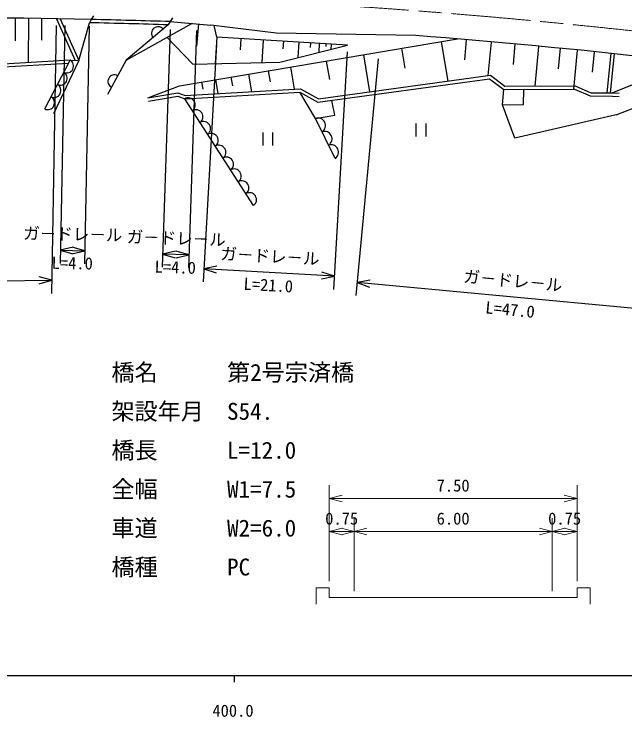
# Model space of a CAD drawing. Units: millimetres, scale not verified, with parts at other scales. Extents: x 40000 to 680000, y 20000 to 380000.
# Drawn here: x 434704 to 527182, y 198715 to 305091 of the extents above; entities that cross this region are included whole.
import ezdxf
from ezdxf.enums import TextEntityAlignment as Align

# ---------------------------------------------------------------- set-up
doc = ezdxf.new("R2010")
doc.units = ezdxf.units.MM
doc.header["$LTSCALE"] = 1000
doc.linetypes.add('CHAIN', pattern=[18.5, 12, -1.5, 3.5, -1.5])
for name, color, linetype, lineweight in [('M-BGD', 7, 'Continuous', 25), ('M-BMK', 2, 'CHAIN', 13), ('M-STR-HTXT', 7, 'Continuous', 13), ('M-STR-STR1', 1, 'Continuous', 25), ('M-STR-STRC', 7, 'Continuous', 25), ('M-TTL-BAND', 7, 'Continuous', 25)]:
    doc.layers.add(name, color=color, linetype=linetype, lineweight=lineweight)
doc.styles.add('@ＭＳ ゴシック', font='')
doc.styles.add('ＭＳ ゴシック', font='')
doc.styles.get('@ＭＳ ゴシック').set_extended_font_data('@MS Gothic')
doc.styles.get('ＭＳ ゴシック').set_extended_font_data('MS Gothic')

msp = doc.modelspace()

# ---------------------------------------------------------------- linework, layer by layer
at = {"layer": 'M-BGD'}
for p, q in [((434883, 304431), (434848, 301034)), ((436883, 304411), (436816, 297754)), ((438883, 304405), (438850, 301139)), ((441118, 304369), (443935, 298084)), ((441670, 304359), (444498, 298048)), ((444498, 298048), (446100, 303771)), ((451664, 298127), (461592, 303674)), ((458053, 303453), (451664, 298127)), ((458359, 303944), (464497, 303432)), ((462624, 303588), (462344, 300222)), ((474366, 302177), (464497, 303432)), ((465407, 301590), (465019, 303366)), ((495501, 301829), (474366, 302177)), ((457831, 301573), (461743, 297519)), ((459765, 294234), (501809, 301326)), ((465407, 301590), (465161, 297600)), ((485176, 300368), (465407, 301590)), ((469037, 301366), (468932, 299672)), ((472424, 301156), (472214, 297770)), ((503170, 301212), (502912, 298152)), ((474952, 297835), (485176, 300368)), ((475474, 300968), (475402, 299808)), ((477794, 300825), (477651, 298504)), ((479560, 300715), (479518, 300044)), ((480903, 300632), (480820, 299289)), ((481925, 300569), (481901, 300181)), ((482702, 300521), (482654, 299744)), ((499355, 300912), (500364, 294934)), ((506929, 300843), (506450, 295767)), ((510522, 300566), (510240, 297482)), ((514105, 300165), (513541, 294200)), ((487586, 298927), (488532, 293315)), ((493378, 299904), (493882, 296915)), ((517381, 299915), (517076, 296810)), ((519970, 299612), (519416, 293746)), ((522520, 299397), (522198, 296280)), ((525066, 299131), (524431, 293164)), ((525563, 299078), (524933, 293158)), ((443189, 298130), (431368, 297433)), ((439343, 290724), (443189, 298130)), ((444498, 298048), (440652, 289987)), ((443189, 298130), (444498, 298048)), ((451664, 298127), (448839, 292893)), ((481974, 297980), (482447, 295174)), ((442921, 297613), (431371, 296932)), ((461743, 297519), (474952, 297835)), ((476536, 297063), (477104, 293700)), ((536900, 297807), (525304, 293154)), ((470188, 295992), (470635, 293339)), ((473174, 296496), (473458, 294814)), ((480773, 292253), (506830, 295820)), ((506830, 295820), (509008, 294167)), ((525858, 289838), (542295, 296387)), ((463085, 294794), (463261, 293747)), ((465178, 295147), (465531, 293053)), ((467535, 295544), (467758, 294218)), ((480676, 291735), (506693, 295296)), ((506693, 295296), (508842, 293666)), ((454978, 292403), (459765, 294234)), ((460610, 292778), (478069, 293754)), ((478069, 293754), (480773, 292253)), ((508635, 291349), (508842, 293666)), ((508842, 293666), (519531, 293742)), ((509008, 294167), (519634, 294243)), ((511804, 291390), (511885, 293688)), ((519531, 293742), (521930, 292692)), ((519634, 294243), (522037, 293191)), ((454978, 292403), (459521, 293191)), ((455064, 291910), (459472, 292675)), ((459472, 292675), (460532, 292273)), ((459521, 293191), (460610, 292778)), ((460532, 292273), (477953, 293247)), ((477953, 293247), (480676, 291735)), ((480347, 289284), (477953, 293247)), ((521930, 292692), (525298, 292654)), ((522037, 293191), (525304, 293154)), ((525298, 292654), (526297, 292614)), ((525304, 293154), (526303, 293114)), ((470970, 276128), (460532, 292273)), ((483258, 289809), (482818, 292028)), ((508635, 291349), (511804, 291390)), ((510528, 286328), (508635, 291349)), ((480347, 289284), (483258, 289809)), ((525858, 289838), (510528, 286328)), ((483305, 283225), (480347, 289284)), ((495529, 288544), (495529, 286544)), ((497029, 288544), (497029, 286544)), ((472351, 287177), (472351, 285177)), ((473851, 287177), (473851, 285177))]:
    msp.add_line(p, q, dxfattribs=at)
for centre, radius, start, end in [((420383, -886782), 1191331, 88.74858, 92.67236), ((456517, 302173), 1000, 39.81387, 219.81387), ((417389, -717290), 1022109, 81.51829, 85.61703), ((442670, 297224), 1044, 244.92799, 60.18297), ((441708, 295373), 1044, 244.92799, 60.18297), ((449915, 294887), 1000, 61.6364, 241.6364), ((440747, 293521), 1044, 244.92799, 60.18297), ((439785, 291669), 1044, 244.92799, 60.18297), ((461055, 291339), 1070, 306.53188, 119.23608), ((462215, 289545), 1070, 306.53188, 119.23608), ((480729, 288220), 1131, 302.30629, 109.73595), ((463374, 287751), 1070, 306.53188, 119.23608), ((481715, 286201), 1131, 302.30629, 109.73595), ((464534, 285957), 1070, 306.53188, 119.23608), ((465694, 284164), 1070, 306.53188, 119.23608), ((482701, 284181), 1131, 302.30629, 109.73595), ((466854, 282370), 1070, 306.53188, 119.23608), ((468014, 280576), 1070, 306.53188, 119.23608), ((469173, 278782), 1070, 306.53188, 119.23608), ((470333, 276988), 1070, 306.53188, 119.23608)]:
    msp.add_arc(centre, radius, start, end, dxfattribs=at)
at = {"layer": 'M-BMK'}
msp.add_arc((417389, -717290), 1025859, 81.56018, 87.31774, dxfattribs=at)
at = {"layer": 'M-STR-HTXT'}
for p, q in [((482424, 219275), (482424, 233775)), ((519924, 219275), (519924, 233775)), ((484355, 232293), (482424, 231775)), ((519924, 231775), (517992, 232293)), ((482424, 231775), (519924, 231775)), ((482424, 231775), (484355, 231258)), ((517992, 231258), (519924, 231775)), ((486174, 217775), (486174, 228775)), ((516174, 217775), (516174, 228775)), ((484355, 227293), (482424, 226775)), ((482424, 226775), (486174, 226775)), ((482424, 226775), (484355, 226258)), ((486174, 226775), (484242, 227293)), ((484242, 226258), (486174, 226775)), ((488105, 227293), (486174, 226775)), ((486174, 226775), (516174, 226775)), ((486174, 226775), (488105, 226258)), ((516174, 226775), (514242, 227293)), ((514242, 226258), (516174, 226775)), ((518105, 227293), (516174, 226775)), ((516174, 226775), (519924, 226775)), ((516174, 226775), (518105, 226258)), ((519924, 226775), (517992, 227293)), ((517992, 226258), (519924, 226775)), ((480424, 218275), (482424, 218275)), ((480424, 218275), (480424, 215775)), ((482424, 216775), (482424, 218275)), ((519924, 216775), (519924, 218275)), ((519924, 218275), (521924, 218275)), ((521924, 218275), (521924, 215775)), ((482424, 216775), (486174, 216775)), ((486174, 216775), (516174, 216775)), ((516174, 216775), (519924, 216775))]:
    msp.add_line(p, q, dxfattribs=at)
at = {"layer": 'M-STR-STR1'}
for p, q in [((446401, 304265), (446100, 303771)), ((446745, 304829), (446401, 304265)), ((458708, 304504), (458359, 303944)), ((458359, 303944), (458053, 303453))]:
    msp.add_line(p, q, dxfattribs=at)
for radius, start, end in [(1191331, 88.17326, 88.74858), (1190831, 88.18721, 88.76252)]:
    msp.add_arc((420383, -886782), radius, start, end, dxfattribs=at)
at = {"layer": 'M-STR-STRC'}
for p, q in [((441101, 303369), (440395, 262819)), ((442382, 303346), (441660, 267353)), ((446091, 303271), (445370, 267279)), ((458319, 302746), (457111, 266766)), ((462312, 302612), (461104, 266632)), ((465345, 300490), (463309, 264548)), ((485119, 299370), (483083, 263428)), ((489830, 298326), (486444, 262485)), ((443642, 269831), (441701, 269353)), ((441701, 269353), (445410, 269278)), ((441701, 269353), (443622, 268796)), ((443468, 268799), (445410, 269278)), ((445410, 269278), (443489, 269835)), ((459126, 269218), (457178, 268765)), ((461171, 268631), (459258, 269213)), ((461171, 268631), (457178, 268765)), ((457178, 268765), (459092, 268183)), ((459223, 268178), (461171, 268631)), ((465380, 266952), (463422, 266544)), ((483197, 265424), (463422, 266544)), ((463422, 266544), (465322, 265918)), ((483197, 265424), (481297, 266051)), ((440430, 264819), (438491, 265310)), ((481239, 265017), (483197, 265424)), ((368146, 263808), (440430, 264819)), ((438505, 264275), (440430, 264819)), ((488604, 264810), (486632, 264476)), ((533334, 260063), (486632, 264476)), ((486632, 264476), (488507, 263779))]:
    msp.add_line(p, q, dxfattribs=at)
at = {"layer": 'M-TTL-BAND'}
for p, q in [((40000, 205000), (579000, 205000)), ((468000, 205000), (468000, 204000))]:
    msp.add_line(p, q, dxfattribs=at)

# ---------------------------------------------------------------- texts
at = {"layer": 'M-STR-HTXT', "style": 'ＭＳ ゴシック'}
for s, p in [('橋名\u3000\u3000\u3000第2号宗済橋', (449445, 248808)), ('架設年月\u3000S54.', (449445, 242917)), ('橋長\u3000\u3000\u3000L=12.0', (449445, 237026)), ('全幅\u3000\u3000\u3000W1=7.5', (449445, 231135)), ('車道\u3000\u3000\u3000W2=6.0', (449445, 225244)), ('橋種\u3000\u3000\u3000PC', (449445, 219353))]:
    msp.add_text(s, height=2566, dxfattribs=at).set_placement(p, align=Align.BOTTOM_LEFT)
for s, p in [('7.50', (501174, 232275)), ('0.75', (484299, 227275)), ('6.00', (501174, 227275)), ('0.75', (518049, 227275))]:
    msp.add_text(s, height=1833, dxfattribs=at).set_placement(p, align=Align.BOTTOM_CENTER)
at = {"layer": 'M-STR-STRC', "style": 'ＭＳ ゴシック'}
for rotation, p in [(358.852, (443575, 270315)), (358.077, (459208, 269697)), (356.759, (473366, 266983)), (354.602, (510077, 263265))]:
    msp.add_text('ガ－ドレ－ル', height=1833, rotation=rotation, dxfattribs=at).set_placement(p, align=Align.BOTTOM_CENTER)
at = {"layer": 'M-STR-STRC', "style": '@ＭＳ ゴシック'}
for s, rotation, p in [('L=4.0', 358.852, (443535, 268316)), ('L=4.0', 358.077, (459141, 267699)), ('L=21.0', 356.759, (473253, 264986)), ('L=47.0', 354.602, (509889, 261274))]:
    msp.add_text(s, height=1833, rotation=rotation, dxfattribs=at).set_placement(p, align=Align.TOP_CENTER)
at = {"layer": 'M-TTL-BAND', "style": 'ＭＳ ゴシック'}
msp.add_text('400.0', height=1833, dxfattribs=at).set_placement((467844, 198195), align=Align.BOTTOM_CENTER)

doc.saveas('drawing.dxf')
